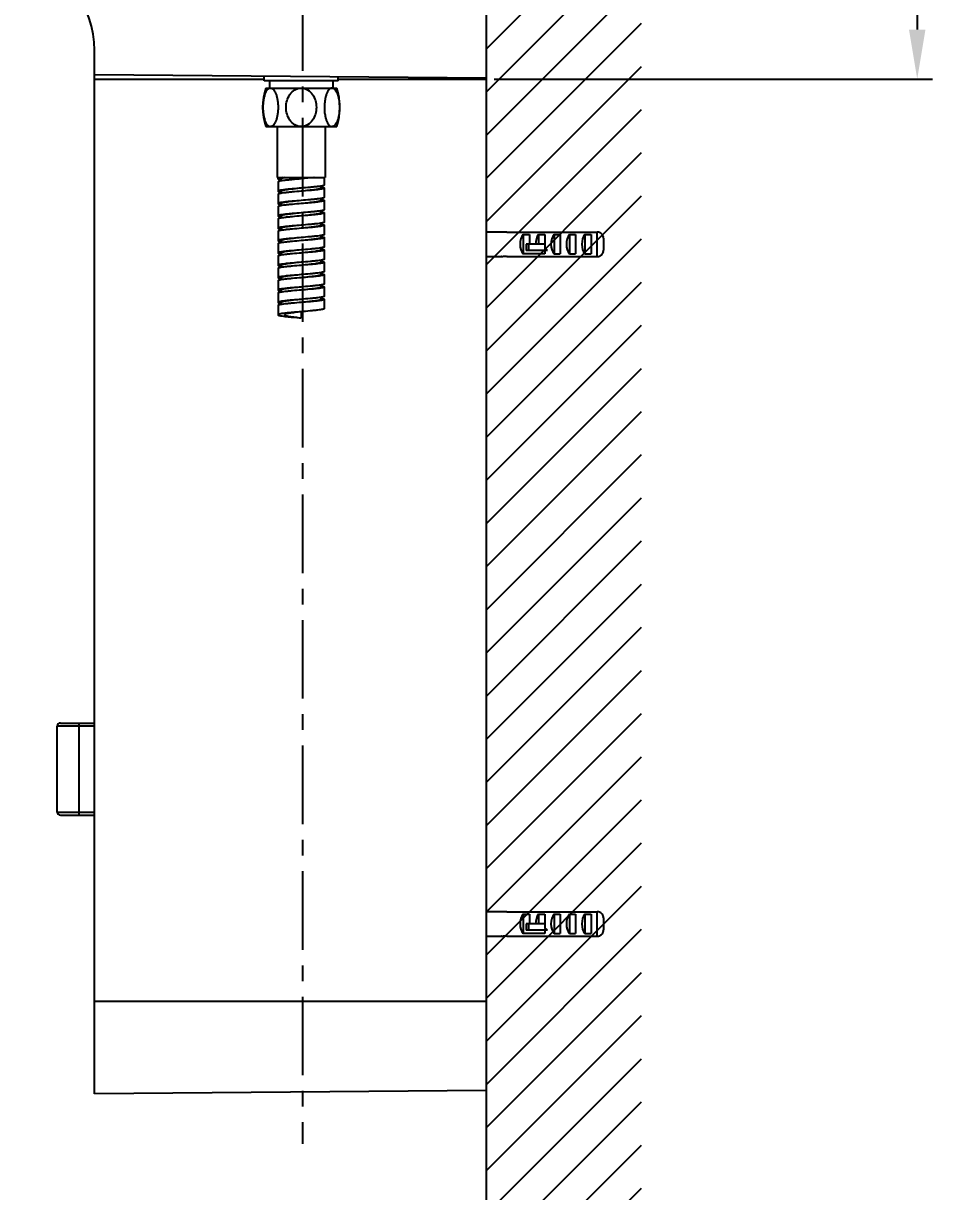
# Model space of a CAD drawing. Header units: millimetres. Extents: x 3819 to 4365, y -2661 to -1889.
# Drawn here: x 4236.9 to 4310.5, y -2491.9 to -2397.3 of the extents above; entities that cross this region are included whole.
import ezdxf

# ---------------------------------------------------------------- set-up
doc = ezdxf.new("R2010")
doc.units = ezdxf.units.MM
doc.header["$LTSCALE"] = 0.1
doc.linetypes.add('CENTERX2', pattern=[101.6, 63.5, -12.7, 12.7, -12.7])
for name, color, linetype in [('02___PRT_ALL_AXES', 7, 'Continuous'), ('CENTER', 1, 'CENTERX2'), ('DEF_LAYER_AXIS', 7, 'Continuous'), ('DEF_LAYER_CUT_FEAT', 7, 'Continuous'), ('DIM', 3, 'Continuous'), ('hatch', 2, 'Continuous')]:
    doc.layers.add(name, color=color, linetype=linetype)
doc.styles.get("Standard").update_dxf_attribs({"font": 'arial.ttf'})
doc.dimstyles.new('ISO-25', dxfattribs={"dimtxt": 2.5, "dimasz": 2.5, "dimexe": 1.25, "dimexo": 0.625, "dimtad": 1, "dimlfac": 5, "dimtxsty": 'Standard', "dimcen": 2.5, "dimadec": 0, "dimazin": 0, "dimtfac": 1, "dimtmove": 0, "dimatfit": 3, "dimfxl": 0, "dimarcsym": 0})

# ---------------------------------------------------------------- blocks, each defined once
blk = doc.blocks.new('*D146')
at = {"layer": 'Defpoints', "color": 0}
for p in [(4274.393, -2371.757), (4274.386, -2401.855), (4309.273, -2401.855)]:
    blk.add_point(p, dxfattribs=at)
at = {"layer": 'DIM', "color": 0, "lineweight": -2}
for p, q in [((4275.018, -2371.757), (4310.523, -2371.757)), ((4309.273, -2375.757), (4309.273, -2397.855)), ((4275.011, -2401.855), (4310.523, -2401.855))]:
    blk.add_line(p, q, dxfattribs=at)
at = {"layer": 'DIM', "color": 0}
for points in [[(4308.606, -2375.757), (4309.939, -2375.757), (4309.273, -2371.757)], [(4308.606, -2397.855), (4309.939, -2397.855), (4309.273, -2401.855)]]:
    blk.add_solid(points, dxfattribs=at)
at = {"layer": 'DIM', "color": 0, "insert": (4306.605, -2386.806), "char_height": 4, "attachment_point": 5, "rotation": 90}
blk.add_mtext('120', dxfattribs=at)

msp = doc.modelspace()

# ---------------------------------------------------------------- hatches: boundary and pattern name
at = {"layer": 'hatch'}
h = msp.add_hatch(dxfattribs=at)
h.set_pattern_fill('ANSI31', color=256, scale=0.777568)
h.set_pattern_definition([(45, (3486.1896, -2587.0866), (-1.7456907, 1.7456907), [])])
edge = h.paths.add_edge_path()
edge.add_spline(control_points=[(4274.3945, -2352.2206), (4274.4524, -2352.2346), (4274.5545, -2352.251), (4274.6953, -2352.251), (4274.7758, -2352.2409), (4274.8128, -2352.2343)], knot_values=[0, 0, 0, 0, 0.4237752, 0.7322165, 1, 1, 1, 1], degree=3, periodic=0)
edge.add_line((4274.4358, -2352.2264), (4274.8526, -2352.2264))
edge.add_arc((4274.6195, -2351.1589), 1.0927, 280.190547, 282.316356, ccw=False)
edge.add_spline(control_points=[(4274.8128, -2352.2343), (4274.7758, -2352.2409), (4274.6953, -2352.251), (4274.5545, -2352.251), (4274.4524, -2352.2346), (4274.3945, -2352.2206)], knot_values=[0, 0, 0, 0, 0.2677835, 0.5762248, 1, 1, 1, 1], degree=3, periodic=0)
edge.add_line((4274.3861, -2352.2657), (4274.3861, -2354.2107))
edge.add_line((4274.3861, -2354.2107), (4274.4358, -2354.2107))
edge.add_spline(control_points=[(4274.8128, -2354.2028), (4274.7758, -2354.1962), (4274.6953, -2354.1861), (4274.5545, -2354.1861), (4274.4524, -2354.2025), (4274.3945, -2354.2165)], knot_values=[0, 0, 0, 0, 0.2677887, 0.5762346, 1, 1, 1, 1], degree=3, periodic=0)
edge.add_line((4275.951, -2353.9992), (4276.1361, -2353.9992))
edge.add_ellipse((4276.5528, -2353.2186), major_axis=(0, -1), ratio=0.6666667, start_angle=218.682187, end_angle=321.317813, ccw=False)
edge.add_line((4275.5684, -2352.2264), (4274.4358, -2352.2264))
edge.add_spline(control_points=[(4274.3945, -2352.2206), (4274.4524, -2352.2346), (4274.5545, -2352.251), (4274.6953, -2352.251), (4274.7758, -2352.2409), (4274.8128, -2352.2343)], knot_values=[0, 0, 0, 0, 0.4237752, 0.7322165, 1, 1, 1, 1], degree=3, periodic=0)
edge.add_arc((4274.6195, -2351.1589), 1.0927, 280.190547, 282.316356)
edge.add_line((4274.8526, -2352.2264), (4282.6363, -2352.2264))
edge.add_line((4282.6363, -2352.2264), (4282.6363, -2354.2107))
edge.add_line((4282.6363, -2354.2107), (4274.4358, -2354.2107))
edge.add_spline(control_points=[(4274.8128, -2354.2028), (4274.7758, -2354.1962), (4274.6953, -2354.1861), (4274.5545, -2354.1861), (4274.4524, -2354.2025), (4274.3945, -2354.2165)], knot_values=[0, 0, 0, 0, 0.2677887, 0.5762346, 1, 1, 1, 1], degree=3, periodic=0)
edge.add_line((4274.3945, -2354.2165), (4274.3861, -2354.2186))
edge.add_line((4274.3861, -2354.2186), (4274.3861, -2367.2189))
edge.add_line((4274.3861, -2367.2189), (4274.3945, -2367.221))
edge.add_spline(control_points=[(4274.3945, -2367.221), (4274.4524, -2367.2349), (4274.5545, -2367.2513), (4274.6953, -2367.2513), (4274.7758, -2367.2413), (4274.8128, -2367.2346)], knot_values=[0, 0, 0, 0, 0.4237752, 0.7322165, 1, 1, 1, 1], degree=3, periodic=0)
edge.add_line((4274.4358, -2367.2267), (4274.8526, -2367.2267))
edge.add_arc((4274.6195, -2366.1592), 1.0927, 280.190547, 282.316356, ccw=False)
edge.add_spline(control_points=[(4274.8128, -2367.2346), (4274.7758, -2367.2413), (4274.6953, -2367.2513), (4274.5545, -2367.2513), (4274.4524, -2367.2349), (4274.3945, -2367.221)], knot_values=[0, 0, 0, 0, 0.2677835, 0.5762248, 1, 1, 1, 1], degree=3, periodic=0)
edge.add_line((4274.3861, -2367.266), (4274.3861, -2369.2111))
edge.add_line((4274.3861, -2369.2111), (4274.4358, -2369.2111))
edge.add_spline(control_points=[(4274.8128, -2369.2032), (4274.7758, -2369.1965), (4274.6953, -2369.1864), (4274.5545, -2369.1864), (4274.4524, -2369.2028), (4274.3945, -2369.2168)], knot_values=[0, 0, 0, 0, 0.2677887, 0.5762346, 1, 1, 1, 1], degree=3, periodic=0)
edge.add_line((4275.951, -2368.9995), (4276.1361, -2368.9995))
edge.add_ellipse((4276.5528, -2368.2189), major_axis=(0, -1), ratio=0.6666667, start_angle=218.682187, end_angle=321.317813, ccw=False)
edge.add_line((4275.5684, -2367.2267), (4274.4358, -2367.2267))
edge.add_spline(control_points=[(4274.3945, -2367.221), (4274.4524, -2367.2349), (4274.5545, -2367.2513), (4274.6953, -2367.2513), (4274.7758, -2367.2413), (4274.8128, -2367.2346)], knot_values=[0, 0, 0, 0, 0.4237752, 0.7322165, 1, 1, 1, 1], degree=3, periodic=0)
edge.add_arc((4274.6195, -2366.1592), 1.0927, 280.190547, 282.316356)
edge.add_line((4274.8526, -2367.2267), (4282.6363, -2367.2267))
edge.add_line((4282.6363, -2367.2267), (4282.6363, -2369.2111))
edge.add_line((4282.6363, -2369.2111), (4274.4358, -2369.2111))
edge.add_spline(control_points=[(4274.8128, -2369.2032), (4274.7758, -2369.1965), (4274.6953, -2369.1864), (4274.5545, -2369.1864), (4274.4524, -2369.2028), (4274.3945, -2369.2168)], knot_values=[0, 0, 0, 0, 0.2677887, 0.5762346, 1, 1, 1, 1], degree=3, periodic=0)
edge.add_line((4274.3945, -2369.2168), (4274.3861, -2369.2189))
edge.add_line((4274.3861, -2369.2189), (4274.3861, -2605.0328))
edge.add_line((4274.3861, -2605.0328), (4286.9335, -2605.0328))
edge.add_line((4286.9335, -2605.0328), (4286.9335, -2028.6666))
edge.add_line((4286.9335, -2028.6666), (4274.3861, -2028.6666))
edge.add_line((4274.3861, -2028.6666), (4274.3861, -2352.2185))
edge.add_line((4274.3861, -2352.2185), (4274.3945, -2352.2206))

# ---------------------------------------------------------------- linework, layer by layer
msp.add_line((4274.3861, -2605.0328), (4274.3861, -2028.0562))
at = {"color": 7, "linetype": 'Continuous'}
for p, q in [((4274.393, -2483.7025), (4274.393, -2371.7566)), ((4242.643, -2483.9796), (4242.643, -2399.5266)), ((4242.643, -2401.4796), (4274.393, -2401.7566)), ((4242.643, -2401.8546), (4256.393, -2401.8546)), ((4256.393, -2401.9956), (4256.393, -2401.5995)), ((4262.393, -2401.9956), (4256.393, -2401.9956)), ((4256.8305, -2401.9956), (4256.8305, -2402.5817)), ((4261.9555, -2401.9956), (4261.9555, -2402.5817)), ((4262.393, -2401.9956), (4262.393, -2401.6519)), ((4262.393, -2401.8546), (4274.393, -2401.8546)), ((4256.518, -2402.5817), (4262.268, -2402.5817)), ((4256.518, -2405.7067), (4262.268, -2405.7067)), ((4257.518, -2409.9317), (4257.518, -2409.8317)), ((4257.518, -2410.1817), (4257.518, -2410.9317)), ((4257.768, -2409.9317), (4257.768, -2410.0997)), ((4260.3481, -2409.8317), (4259.393, -2409.9317)), ((4260.4952, -2409.8317), (4259.393, -2409.9317)), ((4261.018, -2410.6817), (4261.018, -2410.5146)), ((4261.268, -2410.4317), (4261.268, -2409.8317)), ((4257.518, -2411.1817), (4257.518, -2411.9317)), ((4257.768, -2410.9317), (4257.768, -2411.0988)), ((4261.018, -2411.6817), (4261.018, -2411.5137)), ((4261.268, -2411.4317), (4261.268, -2410.6817)), ((4257.518, -2412.1817), (4257.518, -2412.9317)), ((4257.768, -2411.9317), (4257.768, -2412.0997)), ((4261.018, -2412.6817), (4261.018, -2412.5142)), ((4261.268, -2412.4317), (4261.268, -2411.6817)), ((4257.518, -2413.1817), (4257.518, -2413.9317)), ((4257.768, -2412.9317), (4257.768, -2413.0994)), ((4261.268, -2413.4317), (4261.268, -2412.6817)), ((4257.518, -2414.1817), (4257.518, -2414.9317)), ((4257.768, -2413.9317), (4257.768, -2414.0993)), ((4261.018, -2413.6817), (4261.018, -2413.5141)), ((4261.268, -2414.4317), (4261.268, -2413.6817)), ((4257.518, -2415.1817), (4257.518, -2415.9317)), ((4257.768, -2414.9317), (4257.768, -2415.0997)), ((4261.018, -2414.6817), (4261.018, -2414.5138)), ((4261.268, -2415.4317), (4261.268, -2414.6817)), ((4279.1159, -2415.2239), (4277.6177, -2415.2239)), ((4277.6177, -2415.2239), (4277.6177, -2415.7239)), ((4277.8049, -2415.2239), (4277.8049, -2415.7239)), ((4279.1159, -2415.2239), (4279.1159, -2415.5881)), ((4257.518, -2416.1817), (4257.518, -2416.9317)), ((4257.768, -2415.9317), (4257.768, -2416.0988)), ((4261.018, -2415.6817), (4261.018, -2415.5146)), ((4261.268, -2416.4317), (4261.268, -2415.6817)), ((4279.3392, -2415.7239), (4277.6177, -2415.7239)), ((4279.3392, -2415.7239), (4279.1159, -2415.5881)), ((4279.1159, -2415.7239), (4279.1159, -2416.0045)), ((4257.518, -2417.1817), (4257.518, -2417.9317)), ((4257.768, -2416.9317), (4257.768, -2417.0997)), ((4261.018, -2416.6817), (4261.018, -2416.5137)), ((4261.268, -2417.4317), (4261.268, -2416.6817)), ((4257.518, -2418.1817), (4257.518, -2418.9317)), ((4257.768, -2417.9317), (4257.768, -2418.0994)), ((4261.018, -2417.6817), (4261.018, -2417.5142)), ((4261.268, -2418.4317), (4261.268, -2417.6817)), ((4257.768, -2418.9317), (4257.768, -2419.0993)), ((4261.018, -2418.6817), (4261.018, -2418.5141)), ((4261.268, -2419.4317), (4261.268, -2418.6817)), ((4257.518, -2419.1817), (4257.518, -2419.9317)), ((4257.768, -2419.9317), (4257.768, -2420.0997)), ((4261.018, -2419.6817), (4261.018, -2419.5138)), ((4261.268, -2420.4317), (4261.268, -2419.6817)), ((4257.518, -2420.1817), (4257.518, -2420.9317)), ((4259.393, -2420.6817), (4259.393, -2421.1817)), ((4239.893, -2453.9673), (4242.643, -2453.9673)), ((4241.393, -2453.9673), (4241.393, -2461.4173)), ((4242.643, -2454.2173), (4239.643, -2454.2173)), ((4239.643, -2461.1673), (4239.643, -2454.2173)), ((4239.643, -2461.1673), (4242.643, -2461.1673)), ((4239.893, -2461.4173), (4242.643, -2461.4173)), ((4279.1159, -2470.2239), (4277.6177, -2470.2239)), ((4277.6177, -2470.2239), (4277.6177, -2470.7239)), ((4279.3392, -2470.7239), (4277.6177, -2470.7239)), ((4277.8049, -2470.2239), (4277.8049, -2470.7239)), ((4279.1159, -2470.2239), (4279.1159, -2470.5881)), ((4279.3392, -2470.7239), (4279.1159, -2470.5881)), ((4279.1159, -2470.7239), (4279.1159, -2471.0045)), ((4242.643, -2476.4796), (4274.393, -2476.4796)), ((4274.393, -2483.7025), (4242.643, -2483.9796))]:
    msp.add_line(p, q, dxfattribs=at)
for centre, radius, start, end in [((4234.518, -2399.5266), 8.125, 0, 73.003866), ((4239.893, -2454.2173), 0.25, 90, 180), ((4239.893, -2461.1673), 0.25, 180, 270)]:
    msp.add_arc(centre, radius, start, end, dxfattribs=at)
for points, knots in [([(4256.9031, -2402.5817), (4256.8562, -2402.5817), (4256.7531, -2402.6157), (4256.6298, -2402.7361), (4256.5253, -2402.9056), (4256.4396, -2403.1139), (4256.3729, -2403.3501), (4256.3088, -2403.6948), (4256.2786, -2404.1442), (4256.3088, -2404.5936), (4256.3729, -2404.9384), (4256.4396, -2405.1745), (4256.5253, -2405.3829), (4256.6298, -2405.5523), (4256.7531, -2405.6727), (4256.8562, -2405.7067), (4256.9031, -2405.7067)], [0, 0, 0, 0, 0.0394606, 0.0862993, 0.1422189, 0.2057745, 0.2749658, 0.3480245, 0.4999999, 0.6519754, 0.7250342, 0.7942255, 0.8577811, 0.9137007, 0.9605394, 1, 1, 1, 1]), ([(4256.9031, -2402.5817), (4256.9501, -2402.5817), (4257.0532, -2402.6158), (4257.1765, -2402.7361), (4257.281, -2402.9055), (4257.3667, -2403.1139), (4257.4334, -2403.35), (4257.4975, -2403.6947), (4257.5277, -2404.1441), (4257.4975, -2404.5936), (4257.4334, -2404.9383), (4257.3667, -2405.1745), (4257.281, -2405.3829), (4257.1765, -2405.5523), (4257.0532, -2405.6727), (4256.9501, -2405.7067), (4256.9031, -2405.7067)], [0, 0, 0, 0, 0.039463, 0.0863005, 0.1422132, 0.2057589, 0.2749395, 0.3479918, 0.4999686, 0.6519502, 0.7250123, 0.7942086, 0.8577699, 0.913694, 0.9605368, 1, 1, 1, 1]), ([(4259.393, -2405.7067), (4259.3018, -2405.7067), (4259.1184, -2405.6796), (4258.7832, -2405.5283), (4258.4505, -2405.1966), (4258.2193, -2404.6928), (4258.1427, -2404.1442), (4258.2193, -2403.5957), (4258.4505, -2403.0918), (4258.7832, -2402.7602), (4259.1184, -2402.6088), (4259.3018, -2402.5817), (4259.393, -2402.5817)], [0, 0, 0, 0, 0.0625909, 0.1252092, 0.2498688, 0.3748756, 0.500001, 0.625125, 0.7501321, 0.8747924, 0.9374083, 1, 1, 1, 1]), ([(4259.393, -2402.5817), (4259.4841, -2402.5817), (4259.6676, -2402.6088), (4260.0028, -2402.7602), (4260.3354, -2403.0919), (4260.5666, -2403.5957), (4260.6433, -2404.1443), (4260.5666, -2404.6928), (4260.3354, -2405.1966), (4260.0027, -2405.5283), (4259.6676, -2405.6796), (4259.4841, -2405.7067), (4259.393, -2405.7067)], [0, 0, 0, 0, 0.0625911, 0.1252104, 0.2498728, 0.3748789, 0.5000025, 0.6251256, 0.7501327, 0.8747927, 0.9374086, 1, 1, 1, 1]), ([(4261.8829, -2402.5817), (4261.836, -2402.5817), (4261.7328, -2402.6157), (4261.6096, -2402.736), (4261.505, -2402.9054), (4261.4193, -2403.1138), (4261.3525, -2403.3499), (4261.2885, -2403.6947), (4261.2582, -2404.1441), (4261.2884, -2404.5935), (4261.3525, -2404.9383), (4261.4192, -2405.1745), (4261.5049, -2405.3829), (4261.6094, -2405.5523), (4261.7327, -2405.6727), (4261.8358, -2405.7067), (4261.8828, -2405.7067)], [0, 0, 0, 0, 0.0394588, 0.0862898, 0.1422032, 0.2057548, 0.2749442, 0.3480027, 0.4999805, 0.6519606, 0.7250223, 0.7942167, 0.8577753, 0.9136976, 0.9605383, 1, 1, 1, 1]), ([(4261.8829, -2402.5817), (4261.9299, -2402.5818), (4262.033, -2402.6158), (4262.1562, -2402.7363), (4262.2608, -2402.9057), (4262.3464, -2403.1141), (4262.4131, -2403.3503), (4262.4771, -2403.695), (4262.5073, -2404.1444), (4262.4771, -2404.5937), (4262.4131, -2404.9385), (4262.3464, -2405.1746), (4262.2607, -2405.383), (4262.1561, -2405.5524), (4262.0329, -2405.6727), (4261.9298, -2405.7067), (4261.8828, -2405.7067)], [0, 0, 0, 0, 0.0394659, 0.0863116, 0.1422383, 0.2057985, 0.2749912, 0.3480484, 0.5000201, 0.6519887, 0.7250432, 0.7942319, 0.8577863, 0.913704, 0.9605407, 1, 1, 1, 1]), ([(4257.876, -2409.8317), (4257.8246, -2409.8392), (4257.7362, -2409.8526), (4257.6212, -2409.8779), (4257.5552, -2409.8965), (4257.518, -2409.9204), (4257.518, -2409.9317)], [0, 0, 0, 0, 0.4118069, 0.7167605, 0.9100288, 1, 1, 1, 1]), ([(4257.518, -2409.9317), (4257.518, -2409.9404), (4257.5414, -2409.9602), (4257.6216, -2409.9874), (4257.7024, -2410.0036), (4257.7643, -2410.0142)], [0, 0, 0, 0, 0.0977011, 0.2907448, 1, 1, 1, 1]), ([(4259.393, -2409.9317), (4259.1537, -2409.952), (4258.8062, -2409.9815), (4258.3646, -2410.0234), (4258.0831, -2410.054), (4257.8551, -2410.0831), (4257.6772, -2410.1142), (4257.5805, -2410.1377), (4257.518, -2410.1658), (4257.518, -2410.1817)], [0, 0, 0, 0, 0.3786883, 0.549915, 0.7002045, 0.8239003, 0.9164697, 0.974925, 1, 1, 1, 1]), ([(4258.0782, -2409.8318), (4258.0337, -2409.8392), (4257.9566, -2409.8527), (4257.8576, -2409.8779), (4257.7984, -2409.897), (4257.768, -2409.9211), (4257.768, -2409.9317)], [0, 0, 0, 0, 0.4072247, 0.7098345, 0.9037967, 1, 1, 1, 1]), ([(4261.268, -2410.4317), (4261.268, -2410.4476), (4261.2055, -2410.4758), (4261.1087, -2410.4992), (4260.9308, -2410.5304), (4260.7028, -2410.5594), (4260.4213, -2410.59), (4259.9797, -2410.632), (4259.6322, -2410.6614), (4259.393, -2410.6817)], [0, 0, 0, 0, 0.0250758, 0.083532, 0.176102, 0.299798, 0.4500871, 0.621313, 1, 1, 1, 1]), ([(4261.0228, -2410.5994), (4261.0844, -2410.61), (4261.1647, -2410.6262), (4261.2447, -2410.6533), (4261.268, -2410.6731), (4261.268, -2410.6817)], [0, 0, 0, 0, 0.7091593, 0.902197, 1, 1, 1, 1]), ([(4259.393, -2410.6817), (4259.1537, -2410.702), (4258.8062, -2410.7315), (4258.3646, -2410.7734), (4258.0831, -2410.804), (4257.8551, -2410.8331), (4257.6772, -2410.8642), (4257.5805, -2410.8877), (4257.518, -2410.9158), (4257.518, -2410.9317)], [0, 0, 0, 0, 0.3786883, 0.549915, 0.7002045, 0.8239003, 0.9164697, 0.974925, 1, 1, 1, 1]), ([(4257.518, -2410.9317), (4257.518, -2410.9404), (4257.5412, -2410.9601), (4257.6212, -2410.9873), (4257.7016, -2411.0035), (4257.7631, -2411.014)], [0, 0, 0, 0, 0.097803, 0.2908407, 1, 1, 1, 1]), ([(4259.393, -2410.9317), (4259.1537, -2410.952), (4258.8062, -2410.9815), (4258.3646, -2411.0234), (4258.0831, -2411.054), (4257.8551, -2411.0831), (4257.6772, -2411.1142), (4257.5805, -2411.1377), (4257.518, -2411.1658), (4257.518, -2411.1817)], [0, 0, 0, 0, 0.378687, 0.5499129, 0.700202, 0.823898, 0.916468, 0.9749242, 1, 1, 1, 1]), ([(4259.393, -2410.6817), (4259.1856, -2410.702), (4258.8844, -2410.7315), (4258.5016, -2410.7734), (4258.2578, -2410.8041), (4258.0596, -2410.8331), (4257.9065, -2410.8645), (4257.8196, -2410.8877), (4257.768, -2410.917), (4257.768, -2410.9317)], [0, 0, 0, 0, 0.3775145, 0.5482578, 0.6981912, 0.8217101, 0.914358, 0.9733167, 1, 1, 1, 1]), ([(4261.018, -2410.6817), (4261.018, -2410.6965), (4260.9663, -2410.7258), (4260.8794, -2410.749), (4260.7263, -2410.7804), (4260.5281, -2410.8094), (4260.2843, -2410.8401), (4259.9015, -2410.882), (4259.6003, -2410.9114), (4259.393, -2410.9317)], [0, 0, 0, 0, 0.0266833, 0.0856421, 0.1782899, 0.3018086, 0.4517418, 0.6224851, 1, 1, 1, 1]), ([(4261.268, -2410.6817), (4261.268, -2410.6976), (4261.2055, -2410.7258), (4261.1087, -2410.7492), (4260.9308, -2410.7804), (4260.7028, -2410.8094), (4260.4213, -2410.84), (4259.9797, -2410.882), (4259.6322, -2410.9114), (4259.393, -2410.9317)], [0, 0, 0, 0, 0.025075, 0.0835303, 0.1760997, 0.2997955, 0.450085, 0.6213117, 1, 1, 1, 1]), ([(4261.268, -2411.4317), (4261.268, -2411.4476), (4261.2055, -2411.4758), (4261.1087, -2411.4992), (4260.9308, -2411.5304), (4260.7028, -2411.5594), (4260.4213, -2411.59), (4259.9797, -2411.632), (4259.6322, -2411.6614), (4259.393, -2411.6817)], [0, 0, 0, 0, 0.025075, 0.0835303, 0.1760997, 0.2997955, 0.450085, 0.6213117, 1, 1, 1, 1]), ([(4259.393, -2411.6817), (4259.1537, -2411.702), (4258.8062, -2411.7315), (4258.3646, -2411.7734), (4258.0831, -2411.804), (4257.8551, -2411.8331), (4257.6772, -2411.8642), (4257.5805, -2411.8877), (4257.518, -2411.9158), (4257.518, -2411.9317)], [0, 0, 0, 0, 0.378687, 0.5499129, 0.700202, 0.823898, 0.916468, 0.9749242, 1, 1, 1, 1]), ([(4257.518, -2411.9317), (4257.518, -2411.9403), (4257.5411, -2411.96), (4257.6205, -2411.9871), (4257.7004, -2412.0032), (4257.7616, -2412.0138)], [0, 0, 0, 0, 0.0979688, 0.2909938, 1, 1, 1, 1]), ([(4259.393, -2411.9317), (4259.1537, -2411.952), (4258.8062, -2411.9815), (4258.3646, -2412.0234), (4258.0831, -2412.054), (4257.8551, -2412.0831), (4257.6772, -2412.1142), (4257.5805, -2412.1377), (4257.518, -2412.1658), (4257.518, -2412.1817)], [0, 0, 0, 0, 0.3786873, 0.5499138, 0.7002036, 0.8239, 0.9164698, 0.9749251, 1, 1, 1, 1]), ([(4259.393, -2411.6817), (4259.1856, -2411.702), (4258.8844, -2411.7315), (4258.5016, -2411.7734), (4258.2578, -2411.8041), (4258.0596, -2411.8331), (4257.9065, -2411.8645), (4257.8196, -2411.8877), (4257.768, -2411.917), (4257.768, -2411.9317)], [0, 0, 0, 0, 0.3775148, 0.5482582, 0.6981915, 0.8217103, 0.9143581, 0.9733168, 1, 1, 1, 1]), ([(4261.018, -2411.6817), (4261.018, -2411.6965), (4260.9663, -2411.7258), (4260.8794, -2411.749), (4260.7263, -2411.7804), (4260.5281, -2411.8094), (4260.2843, -2411.8401), (4259.9015, -2411.882), (4259.6003, -2411.9114), (4259.393, -2411.9317)], [0, 0, 0, 0, 0.0266833, 0.085642, 0.1782898, 0.3018085, 0.4517417, 0.622485, 1, 1, 1, 1]), ([(4261.268, -2411.6817), (4261.268, -2411.6976), (4261.2055, -2411.7258), (4261.1087, -2411.7492), (4260.9308, -2411.7804), (4260.7028, -2411.8094), (4260.4213, -2411.84), (4259.9797, -2411.882), (4259.6322, -2411.9114), (4259.393, -2411.9317)], [0, 0, 0, 0, 0.0250755, 0.0835316, 0.1761018, 0.2997982, 0.4500875, 0.6213135, 1, 1, 1, 1]), ([(4261.268, -2412.4317), (4261.268, -2412.4476), (4261.2055, -2412.4758), (4261.1087, -2412.4992), (4260.9308, -2412.5304), (4260.7028, -2412.5594), (4260.4213, -2412.59), (4259.9797, -2412.632), (4259.6322, -2412.6614), (4259.393, -2412.6817)], [0, 0, 0, 0, 0.0250755, 0.0835316, 0.1761018, 0.2997982, 0.4500875, 0.6213135, 1, 1, 1, 1]), ([(4261.0217, -2411.5992), (4261.0835, -2411.6098), (4261.1643, -2411.6261), (4261.2446, -2411.6533), (4261.268, -2411.6731), (4261.268, -2411.6817)], [0, 0, 0, 0, 0.7092534, 0.9022874, 1, 1, 1, 1]), ([(4259.393, -2412.6817), (4259.1537, -2412.702), (4258.8062, -2412.7315), (4258.3646, -2412.7734), (4258.0831, -2412.804), (4257.8551, -2412.8331), (4257.6772, -2412.8642), (4257.5805, -2412.8877), (4257.518, -2412.9158), (4257.518, -2412.9317)], [0, 0, 0, 0, 0.3786873, 0.5499138, 0.7002036, 0.8239, 0.9164698, 0.9749251, 1, 1, 1, 1]), ([(4259.393, -2412.9317), (4259.1537, -2412.952), (4258.8062, -2412.9815), (4258.3646, -2413.0234), (4258.0831, -2413.054), (4257.8551, -2413.0831), (4257.6772, -2413.1142), (4257.5805, -2413.1377), (4257.518, -2413.1658), (4257.518, -2413.1817)], [0, 0, 0, 0, 0.378686, 0.5499149, 0.7002032, 0.8238992, 0.9164688, 0.9749245, 1, 1, 1, 1]), ([(4257.518, -2412.9317), (4257.518, -2412.9404), (4257.5416, -2412.9604), (4257.6227, -2412.9877), (4257.7042, -2413.004), (4257.7666, -2413.0146)], [0, 0, 0, 0, 0.0974798, 0.2905194, 1, 1, 1, 1]), ([(4259.393, -2412.6817), (4259.1856, -2412.702), (4258.8844, -2412.7315), (4258.5016, -2412.7734), (4258.2578, -2412.8041), (4258.0596, -2412.8331), (4257.9065, -2412.8645), (4257.8196, -2412.8877), (4257.768, -2412.917), (4257.768, -2412.9317)], [0, 0, 0, 0, 0.3775138, 0.5482587, 0.6981914, 0.8217104, 0.9143581, 0.9733168, 1, 1, 1, 1]), ([(4261.018, -2412.6817), (4261.018, -2412.6965), (4260.9663, -2412.7258), (4260.8794, -2412.749), (4260.7263, -2412.7804), (4260.5281, -2412.8094), (4260.2843, -2412.8401), (4259.9015, -2412.882), (4259.6003, -2412.9114), (4259.393, -2412.9317)], [0, 0, 0, 0, 0.0266832, 0.0856419, 0.1782896, 0.3018086, 0.4517413, 0.6224862, 1, 1, 1, 1]), ([(4261.268, -2412.6817), (4261.268, -2412.6976), (4261.2055, -2412.7258), (4261.1087, -2412.7492), (4260.9308, -2412.7804), (4260.7028, -2412.8094), (4260.4213, -2412.84), (4259.9797, -2412.882), (4259.6322, -2412.9114), (4259.393, -2412.9317)], [0, 0, 0, 0, 0.0250755, 0.0835312, 0.1761008, 0.2997968, 0.4500851, 0.621314, 1, 1, 1, 1]), ([(4261.268, -2413.4317), (4261.268, -2413.4476), (4261.2055, -2413.4758), (4261.1087, -2413.4992), (4260.9308, -2413.5304), (4260.7028, -2413.5594), (4260.4213, -2413.59), (4259.9797, -2413.632), (4259.6322, -2413.6614), (4259.393, -2413.6817)], [0, 0, 0, 0, 0.0250755, 0.0835312, 0.1761008, 0.2997968, 0.4500851, 0.621314, 1, 1, 1, 1]), ([(4261.0246, -2412.5997), (4261.0857, -2412.6103), (4261.1655, -2412.6264), (4261.2449, -2412.6535), (4261.268, -2412.6732), (4261.268, -2412.6817)], [0, 0, 0, 0, 0.7089946, 0.9020185, 1, 1, 1, 1]), ([(4259.393, -2413.6817), (4259.1537, -2413.702), (4258.8062, -2413.7315), (4258.3646, -2413.7734), (4258.0831, -2413.804), (4257.8551, -2413.8331), (4257.6772, -2413.8642), (4257.5805, -2413.8877), (4257.518, -2413.9158), (4257.518, -2413.9317)], [0, 0, 0, 0, 0.378686, 0.5499149, 0.7002032, 0.8238992, 0.9164688, 0.9749245, 1, 1, 1, 1]), ([(4259.393, -2413.9317), (4259.1537, -2413.952), (4258.8062, -2413.9815), (4258.3646, -2414.0234), (4258.0831, -2414.054), (4257.8551, -2414.0831), (4257.6772, -2414.1142), (4257.5805, -2414.1377), (4257.518, -2414.1658), (4257.518, -2414.1817)], [0, 0, 0, 0, 0.3786865, 0.5499125, 0.7002018, 0.8238982, 0.9164684, 0.9749245, 1, 1, 1, 1]), ([(4257.518, -2413.9317), (4257.518, -2413.9403), (4257.541, -2413.96), (4257.6204, -2413.9871), (4257.7002, -2414.0032), (4257.7613, -2414.0137)], [0, 0, 0, 0, 0.0979815, 0.2910054, 1, 1, 1, 1]), ([(4259.393, -2413.6817), (4259.1856, -2413.702), (4258.8844, -2413.7315), (4258.5016, -2413.7734), (4258.2578, -2413.8041), (4258.0596, -2413.8331), (4257.9065, -2413.8645), (4257.8196, -2413.8877), (4257.768, -2413.917), (4257.768, -2413.9317)], [0, 0, 0, 0, 0.377515, 0.5482583, 0.6981915, 0.8217102, 0.914358, 0.9733167, 1, 1, 1, 1]), ([(4261.018, -2413.6817), (4261.018, -2413.6965), (4260.9663, -2413.7258), (4260.8794, -2413.749), (4260.7263, -2413.7804), (4260.5281, -2413.8094), (4260.2843, -2413.8401), (4259.9015, -2413.882), (4259.6003, -2413.9114), (4259.393, -2413.9317)], [0, 0, 0, 0, 0.0266832, 0.0856419, 0.1782897, 0.3018085, 0.4517418, 0.6224852, 1, 1, 1, 1]), ([(4261.268, -2413.6817), (4261.268, -2413.6976), (4261.2055, -2413.7258), (4261.1087, -2413.7492), (4260.9308, -2413.7804), (4260.7028, -2413.8094), (4260.4213, -2413.84), (4259.9797, -2413.882), (4259.6322, -2413.9114), (4259.393, -2413.9317)], [0, 0, 0, 0, 0.0250749, 0.0835302, 0.1761, 0.2997964, 0.4500862, 0.6213127, 1, 1, 1, 1]), ([(4261.0193, -2413.5988), (4261.0817, -2413.6095), (4261.1633, -2413.6258), (4261.2443, -2413.6531), (4261.268, -2413.673), (4261.268, -2413.6817)], [0, 0, 0, 0, 0.7094806, 0.9025202, 1, 1, 1, 1]), ([(4259.393, -2414.6817), (4259.1537, -2414.702), (4258.8062, -2414.7315), (4258.3646, -2414.7734), (4258.0831, -2414.804), (4257.8551, -2414.8331), (4257.6772, -2414.8642), (4257.5805, -2414.8877), (4257.518, -2414.9158), (4257.518, -2414.9317)], [0, 0, 0, 0, 0.3786865, 0.5499125, 0.7002018, 0.8238982, 0.9164684, 0.9749245, 1, 1, 1, 1]), ([(4259.393, -2414.9317), (4259.1537, -2414.952), (4258.8062, -2414.9815), (4258.3646, -2415.0234), (4258.0831, -2415.054), (4257.8551, -2415.0831), (4257.6772, -2415.1142), (4257.5805, -2415.1377), (4257.518, -2415.1658), (4257.518, -2415.1817)], [0, 0, 0, 0, 0.3786883, 0.549915, 0.7002045, 0.8239003, 0.9164697, 0.974925, 1, 1, 1, 1]), ([(4257.518, -2414.9317), (4257.518, -2414.9404), (4257.5414, -2414.9602), (4257.6217, -2414.9874), (4257.7024, -2415.0036), (4257.7643, -2415.0142)], [0, 0, 0, 0, 0.0977126, 0.2907466, 1, 1, 1, 1]), ([(4259.393, -2414.6817), (4259.1856, -2414.702), (4258.8844, -2414.7315), (4258.5016, -2414.7734), (4258.2578, -2414.8041), (4258.0596, -2414.8331), (4257.9065, -2414.8645), (4257.8196, -2414.8877), (4257.768, -2414.917), (4257.768, -2414.9317)], [0, 0, 0, 0, 0.3775149, 0.5482582, 0.6981914, 0.8217101, 0.9143579, 0.9733167, 1, 1, 1, 1]), ([(4261.268, -2414.4317), (4261.268, -2414.4476), (4261.2055, -2414.4758), (4261.1087, -2414.4992), (4260.9308, -2414.5304), (4260.7028, -2414.5594), (4260.4213, -2414.59), (4259.9797, -2414.632), (4259.6322, -2414.6614), (4259.393, -2414.6817)], [0, 0, 0, 0, 0.0250749, 0.0835302, 0.1761, 0.2997964, 0.4500862, 0.6213127, 1, 1, 1, 1]), ([(4261.018, -2414.6817), (4261.018, -2414.6965), (4260.9663, -2414.7258), (4260.8794, -2414.749), (4260.7263, -2414.7804), (4260.5281, -2414.8094), (4260.2843, -2414.8401), (4259.9015, -2414.882), (4259.6003, -2414.9114), (4259.393, -2414.9317)], [0, 0, 0, 0, 0.0266833, 0.085642, 0.1782899, 0.3018088, 0.4517422, 0.6224855, 1, 1, 1, 1]), ([(4261.268, -2414.6817), (4261.268, -2414.6976), (4261.2055, -2414.7258), (4261.1087, -2414.7492), (4260.9308, -2414.7804), (4260.7028, -2414.8094), (4260.4213, -2414.84), (4259.9797, -2414.882), (4259.6322, -2414.9114), (4259.393, -2414.9317)], [0, 0, 0, 0, 0.0250758, 0.083532, 0.176102, 0.299798, 0.4500871, 0.621313, 1, 1, 1, 1]), ([(4261.0244, -2414.5997), (4261.0855, -2414.6102), (4261.1654, -2414.6264), (4261.2449, -2414.6535), (4261.268, -2414.6732), (4261.268, -2414.6817)], [0, 0, 0, 0, 0.7090062, 0.9020312, 1, 1, 1, 1]), ([(4259.393, -2415.6817), (4259.1537, -2415.702), (4258.8062, -2415.7315), (4258.3646, -2415.7734), (4258.0831, -2415.804), (4257.8551, -2415.8331), (4257.6772, -2415.8642), (4257.5805, -2415.8877), (4257.518, -2415.9158), (4257.518, -2415.9317)], [0, 0, 0, 0, 0.3786883, 0.549915, 0.7002045, 0.8239003, 0.9164697, 0.974925, 1, 1, 1, 1]), ([(4259.393, -2415.9317), (4259.1537, -2415.952), (4258.8062, -2415.9815), (4258.3646, -2416.0234), (4258.0831, -2416.054), (4257.8551, -2416.0831), (4257.6772, -2416.1142), (4257.5805, -2416.1377), (4257.518, -2416.1658), (4257.518, -2416.1817)], [0, 0, 0, 0, 0.378687, 0.5499129, 0.700202, 0.823898, 0.916468, 0.9749242, 1, 1, 1, 1]), ([(4257.518, -2415.9317), (4257.518, -2415.9404), (4257.5412, -2415.9601), (4257.6212, -2415.9873), (4257.7016, -2416.0035), (4257.7631, -2416.014)], [0, 0, 0, 0, 0.097803, 0.2908407, 1, 1, 1, 1]), ([(4259.393, -2415.6817), (4259.1856, -2415.702), (4258.8844, -2415.7315), (4258.5016, -2415.7734), (4258.2578, -2415.8041), (4258.0596, -2415.8331), (4257.9065, -2415.8645), (4257.8196, -2415.8877), (4257.768, -2415.917), (4257.768, -2415.9317)], [0, 0, 0, 0, 0.3775147, 0.548258, 0.6981912, 0.8217099, 0.9143577, 0.9733166, 1, 1, 1, 1]), ([(4261.268, -2415.4317), (4261.268, -2415.4476), (4261.2055, -2415.4758), (4261.1087, -2415.4992), (4260.9308, -2415.5304), (4260.7028, -2415.5594), (4260.4213, -2415.59), (4259.9797, -2415.632), (4259.6322, -2415.6614), (4259.393, -2415.6817)], [0, 0, 0, 0, 0.0250758, 0.083532, 0.176102, 0.299798, 0.4500871, 0.621313, 1, 1, 1, 1]), ([(4261.018, -2415.6817), (4261.018, -2415.6965), (4260.9663, -2415.7258), (4260.8794, -2415.749), (4260.7263, -2415.7804), (4260.5281, -2415.8094), (4260.2843, -2415.8401), (4259.9015, -2415.882), (4259.6003, -2415.9114), (4259.393, -2415.9317)], [0, 0, 0, 0, 0.0266833, 0.0856422, 0.1782903, 0.3018092, 0.4517426, 0.6224859, 1, 1, 1, 1]), ([(4261.268, -2415.6817), (4261.268, -2415.6976), (4261.2055, -2415.7258), (4261.1087, -2415.7492), (4260.9308, -2415.7804), (4260.7028, -2415.8094), (4260.4213, -2415.84), (4259.9797, -2415.882), (4259.6322, -2415.9114), (4259.393, -2415.9317)], [0, 0, 0, 0, 0.025075, 0.0835303, 0.1760997, 0.2997955, 0.450085, 0.6213117, 1, 1, 1, 1]), ([(4261.0228, -2415.5994), (4261.0844, -2415.61), (4261.1647, -2415.6262), (4261.2447, -2415.6533), (4261.268, -2415.6731), (4261.268, -2415.6817)], [0, 0, 0, 0, 0.7091593, 0.902197, 1, 1, 1, 1]), ([(4259.393, -2416.6817), (4259.1537, -2416.702), (4258.8062, -2416.7315), (4258.3646, -2416.7734), (4258.0831, -2416.804), (4257.8551, -2416.8331), (4257.6772, -2416.8642), (4257.5805, -2416.8877), (4257.518, -2416.9158), (4257.518, -2416.9317)], [0, 0, 0, 0, 0.378687, 0.5499129, 0.700202, 0.823898, 0.916468, 0.9749242, 1, 1, 1, 1]), ([(4259.393, -2416.9317), (4259.1537, -2416.952), (4258.8062, -2416.9815), (4258.3646, -2417.0234), (4258.0831, -2417.054), (4257.8551, -2417.0831), (4257.6772, -2417.1142), (4257.5805, -2417.1377), (4257.518, -2417.1658), (4257.518, -2417.1817)], [0, 0, 0, 0, 0.3786873, 0.5499138, 0.7002036, 0.8239, 0.9164698, 0.9749251, 1, 1, 1, 1]), ([(4257.518, -2416.9317), (4257.518, -2416.9403), (4257.5411, -2416.96), (4257.6205, -2416.9871), (4257.7004, -2417.0032), (4257.7616, -2417.0138)], [0, 0, 0, 0, 0.0979688, 0.2909938, 1, 1, 1, 1]), ([(4259.393, -2416.6817), (4259.1856, -2416.702), (4258.8844, -2416.7315), (4258.5016, -2416.7734), (4258.2578, -2416.8041), (4258.0596, -2416.8331), (4257.9065, -2416.8645), (4257.8196, -2416.8877), (4257.768, -2416.917), (4257.768, -2416.9317)], [0, 0, 0, 0, 0.3775145, 0.5482577, 0.6981909, 0.8217096, 0.9143576, 0.9733165, 1, 1, 1, 1]), ([(4261.268, -2416.4317), (4261.268, -2416.4476), (4261.2055, -2416.4758), (4261.1087, -2416.4992), (4260.9308, -2416.5304), (4260.7028, -2416.5594), (4260.4213, -2416.59), (4259.9797, -2416.632), (4259.6322, -2416.6614), (4259.393, -2416.6817)], [0, 0, 0, 0, 0.025075, 0.0835303, 0.1760997, 0.2997955, 0.450085, 0.6213117, 1, 1, 1, 1]), ([(4261.268, -2416.6817), (4261.268, -2416.6976), (4261.2055, -2416.7258), (4261.1087, -2416.7492), (4260.9308, -2416.7804), (4260.7028, -2416.8094), (4260.4213, -2416.84), (4259.9797, -2416.882), (4259.6322, -2416.9114), (4259.393, -2416.9317)], [0, 0, 0, 0, 0.0250757, 0.0835317, 0.176102, 0.2997983, 0.4500876, 0.6213136, 1, 1, 1, 1]), ([(4261.018, -2416.6817), (4261.018, -2416.6965), (4260.9663, -2416.7258), (4260.8794, -2416.749), (4260.7263, -2416.7804), (4260.5281, -2416.8094), (4260.2843, -2416.8401), (4259.9015, -2416.882), (4259.6003, -2416.9114), (4259.393, -2416.9317)], [0, 0, 0, 0, 0.0266836, 0.0856426, 0.1782908, 0.3018097, 0.451743, 0.6224862, 1, 1, 1, 1]), ([(4261.0217, -2416.5992), (4261.0835, -2416.6098), (4261.1643, -2416.6261), (4261.2446, -2416.6533), (4261.268, -2416.6731), (4261.268, -2416.6817)], [0, 0, 0, 0, 0.7092552, 0.9022989, 1, 1, 1, 1]), ([(4259.393, -2417.6817), (4259.1537, -2417.702), (4258.8062, -2417.7315), (4258.3646, -2417.7734), (4258.0831, -2417.804), (4257.8551, -2417.8331), (4257.6772, -2417.8642), (4257.5805, -2417.8877), (4257.518, -2417.9158), (4257.518, -2417.9317)], [0, 0, 0, 0, 0.3786873, 0.5499138, 0.7002036, 0.8239, 0.9164698, 0.9749251, 1, 1, 1, 1]), ([(4259.393, -2417.9317), (4259.1537, -2417.952), (4258.8062, -2417.9815), (4258.3646, -2418.0234), (4258.0831, -2418.054), (4257.8551, -2418.0831), (4257.6772, -2418.1142), (4257.5805, -2418.1377), (4257.518, -2418.1658), (4257.518, -2418.1817)], [0, 0, 0, 0, 0.378688, 0.5499142, 0.7002034, 0.8238992, 0.9164688, 0.9749245, 1, 1, 1, 1]), ([(4257.518, -2417.9317), (4257.518, -2417.9404), (4257.5416, -2417.9604), (4257.6227, -2417.9877), (4257.7042, -2418.004), (4257.7666, -2418.0146)], [0, 0, 0, 0, 0.0974798, 0.2905194, 1, 1, 1, 1]), ([(4259.393, -2417.6817), (4259.1856, -2417.702), (4258.8844, -2417.7315), (4258.5016, -2417.7734), (4258.2578, -2417.8041), (4258.0596, -2417.8331), (4257.9065, -2417.8645), (4257.8196, -2417.8877), (4257.768, -2417.917), (4257.768, -2417.9317)], [0, 0, 0, 0, 0.3775143, 0.5482574, 0.6981906, 0.8217094, 0.9143574, 0.9733164, 1, 1, 1, 1]), ([(4261.268, -2417.4317), (4261.268, -2417.4476), (4261.2055, -2417.4758), (4261.1087, -2417.4992), (4260.9308, -2417.5304), (4260.7028, -2417.5594), (4260.4213, -2417.59), (4259.9797, -2417.632), (4259.6322, -2417.6614), (4259.393, -2417.6817)], [0, 0, 0, 0, 0.0250757, 0.0835317, 0.176102, 0.2997983, 0.4500876, 0.6213136, 1, 1, 1, 1]), ([(4261.018, -2417.6817), (4261.018, -2417.6965), (4260.9663, -2417.7258), (4260.8794, -2417.749), (4260.7263, -2417.7804), (4260.5281, -2417.8094), (4260.2843, -2417.8401), (4259.9015, -2417.882), (4259.6003, -2417.9114), (4259.393, -2417.9317)], [0, 0, 0, 0, 0.0266836, 0.0856428, 0.178291, 0.3018099, 0.4517432, 0.6224863, 1, 1, 1, 1]), ([(4261.268, -2417.6817), (4261.268, -2417.6976), (4261.2055, -2417.7258), (4261.1087, -2417.7492), (4260.9308, -2417.7804), (4260.7028, -2417.8094), (4260.4213, -2417.84), (4259.9797, -2417.882), (4259.6322, -2417.9114), (4259.393, -2417.9317)], [0, 0, 0, 0, 0.0250755, 0.0835312, 0.1761008, 0.2997966, 0.4500858, 0.621312, 1, 1, 1, 1]), ([(4261.0246, -2417.5997), (4261.0857, -2417.6103), (4261.1655, -2417.6264), (4261.2449, -2417.6535), (4261.268, -2417.6732), (4261.268, -2417.6817)], [0, 0, 0, 0, 0.7089946, 0.9020185, 1, 1, 1, 1]), ([(4259.393, -2418.6817), (4259.1537, -2418.702), (4258.8062, -2418.7315), (4258.3646, -2418.7734), (4258.0831, -2418.804), (4257.8551, -2418.8331), (4257.6772, -2418.8642), (4257.5805, -2418.8877), (4257.518, -2418.9158), (4257.518, -2418.9317)], [0, 0, 0, 0, 0.378688, 0.5499142, 0.7002034, 0.8238992, 0.9164688, 0.9749245, 1, 1, 1, 1]), ([(4259.393, -2418.9317), (4259.1537, -2418.952), (4258.8062, -2418.9815), (4258.3646, -2419.0234), (4258.0831, -2419.054), (4257.8551, -2419.0831), (4257.6772, -2419.1142), (4257.5805, -2419.1377), (4257.518, -2419.1658), (4257.518, -2419.1817)], [0, 0, 0, 0, 0.3786865, 0.5499125, 0.7002018, 0.8238982, 0.9164684, 0.9749245, 1, 1, 1, 1]), ([(4257.518, -2418.9317), (4257.518, -2418.9403), (4257.541, -2418.96), (4257.6204, -2418.9871), (4257.7002, -2419.0032), (4257.7613, -2419.0137)], [0, 0, 0, 0, 0.0979815, 0.2910054, 1, 1, 1, 1]), ([(4259.393, -2418.6817), (4259.1856, -2418.702), (4258.8844, -2418.7315), (4258.5016, -2418.7734), (4258.2578, -2418.8041), (4258.0596, -2418.8331), (4257.9065, -2418.8645), (4257.8196, -2418.8877), (4257.768, -2418.917), (4257.768, -2418.9317)], [0, 0, 0, 0, 0.3775141, 0.5482571, 0.6981903, 0.8217092, 0.9143572, 0.9733164, 1, 1, 1, 1]), ([(4261.268, -2418.4317), (4261.268, -2418.4476), (4261.2055, -2418.4758), (4261.1087, -2418.4992), (4260.9308, -2418.5304), (4260.7028, -2418.5594), (4260.4213, -2418.59), (4259.9797, -2418.632), (4259.6322, -2418.6614), (4259.393, -2418.6817)], [0, 0, 0, 0, 0.0250755, 0.0835312, 0.1761008, 0.2997966, 0.4500858, 0.621312, 1, 1, 1, 1]), ([(4261.018, -2418.6817), (4261.018, -2418.6965), (4260.9663, -2418.7258), (4260.8794, -2418.749), (4260.7263, -2418.7804), (4260.5281, -2418.8094), (4260.2843, -2418.8401), (4259.9015, -2418.882), (4259.6003, -2418.9114), (4259.393, -2418.9317)], [0, 0, 0, 0, 0.0266837, 0.0856429, 0.1782911, 0.30181, 0.4517433, 0.6224863, 1, 1, 1, 1]), ([(4261.268, -2418.6817), (4261.268, -2418.6976), (4261.2055, -2418.7258), (4261.1087, -2418.7492), (4260.9308, -2418.7804), (4260.7028, -2418.8094), (4260.4213, -2418.84), (4259.9797, -2418.882), (4259.6322, -2418.9114), (4259.393, -2418.9317)], [0, 0, 0, 0, 0.0250749, 0.0835302, 0.1761, 0.2997964, 0.4500862, 0.6213127, 1, 1, 1, 1]), ([(4261.0193, -2418.5988), (4261.0817, -2418.6095), (4261.1633, -2418.6258), (4261.2443, -2418.6531), (4261.268, -2418.673), (4261.268, -2418.6817)], [0, 0, 0, 0, 0.7094806, 0.9025202, 1, 1, 1, 1]), ([(4259.393, -2419.6817), (4259.1537, -2419.702), (4258.8062, -2419.7315), (4258.3646, -2419.7734), (4258.0831, -2419.804), (4257.8551, -2419.8331), (4257.6772, -2419.8642), (4257.5805, -2419.8877), (4257.518, -2419.9158), (4257.518, -2419.9317)], [0, 0, 0, 0, 0.3786865, 0.5499125, 0.7002018, 0.8238982, 0.9164684, 0.9749245, 1, 1, 1, 1]), ([(4259.393, -2419.9317), (4259.1537, -2419.952), (4258.8062, -2419.9815), (4258.3646, -2420.0234), (4258.0831, -2420.054), (4257.8551, -2420.0831), (4257.6772, -2420.1142), (4257.5805, -2420.1377), (4257.518, -2420.1658), (4257.518, -2420.1817)], [0, 0, 0, 0, 0.3786883, 0.549915, 0.7002045, 0.8239003, 0.9164697, 0.974925, 1, 1, 1, 1]), ([(4257.518, -2419.9317), (4257.518, -2419.9404), (4257.5414, -2419.9602), (4257.6217, -2419.9874), (4257.7024, -2420.0036), (4257.7643, -2420.0142)], [0, 0, 0, 0, 0.0977126, 0.2907466, 1, 1, 1, 1]), ([(4259.393, -2419.6817), (4259.1856, -2419.702), (4258.8844, -2419.7315), (4258.5016, -2419.7734), (4258.2578, -2419.8041), (4258.0596, -2419.8331), (4257.9065, -2419.8645), (4257.8196, -2419.8877), (4257.768, -2419.917), (4257.768, -2419.9317)], [0, 0, 0, 0, 0.3775139, 0.5482569, 0.6981901, 0.821709, 0.9143571, 0.9733163, 1, 1, 1, 1]), ([(4261.268, -2419.4317), (4261.268, -2419.4476), (4261.2055, -2419.4758), (4261.1087, -2419.4992), (4260.9308, -2419.5304), (4260.7028, -2419.5594), (4260.4213, -2419.59), (4259.9797, -2419.632), (4259.6322, -2419.6614), (4259.393, -2419.6817)], [0, 0, 0, 0, 0.0250749, 0.0835302, 0.1761, 0.2997964, 0.4500862, 0.6213127, 1, 1, 1, 1]), ([(4261.018, -2419.6817), (4261.018, -2419.6965), (4260.9663, -2419.7258), (4260.8794, -2419.749), (4260.7263, -2419.7804), (4260.5281, -2419.8094), (4260.2843, -2419.8401), (4259.9015, -2419.882), (4259.6003, -2419.9114), (4259.393, -2419.9317)], [0, 0, 0, 0, 0.0266837, 0.0856429, 0.1782911, 0.30181, 0.4517432, 0.6224863, 1, 1, 1, 1]), ([(4261.268, -2419.6817), (4261.268, -2419.6976), (4261.2055, -2419.7258), (4261.1087, -2419.7492), (4260.9308, -2419.7804), (4260.7028, -2419.8094), (4260.4213, -2419.84), (4259.9797, -2419.882), (4259.6322, -2419.9114), (4259.393, -2419.9317)], [0, 0, 0, 0, 0.0250758, 0.083532, 0.176102, 0.299798, 0.4500871, 0.621313, 1, 1, 1, 1]), ([(4261.0244, -2419.5997), (4261.0855, -2419.6102), (4261.1654, -2419.6264), (4261.2449, -2419.6535), (4261.268, -2419.6732), (4261.268, -2419.6817)], [0, 0, 0, 0, 0.7090062, 0.9020312, 1, 1, 1, 1]), ([(4259.393, -2420.6817), (4259.1537, -2420.702), (4258.8062, -2420.7315), (4258.3646, -2420.7734), (4258.0831, -2420.804), (4257.8551, -2420.8331), (4257.6772, -2420.8642), (4257.5805, -2420.8877), (4257.518, -2420.9158), (4257.518, -2420.9317)], [0, 0, 0, 0, 0.3786883, 0.549915, 0.7002045, 0.8239003, 0.9164697, 0.974925, 1, 1, 1, 1]), ([(4257.518, -2420.9317), (4257.518, -2420.9476), (4257.5805, -2420.9758), (4257.6772, -2420.9992), (4257.8551, -2421.0304), (4258.0831, -2421.0594), (4258.3646, -2421.09), (4258.8062, -2421.132), (4259.1537, -2421.1614), (4259.393, -2421.1817)], [0, 0, 0, 0, 0.0250755, 0.0835312, 0.1761008, 0.2997968, 0.4500851, 0.621314, 1, 1, 1, 1]), ([(4259.393, -2420.6817), (4259.2175, -2420.702), (4258.8932, -2420.7395), (4258.5109, -2420.7905), (4258.2641, -2420.8331), (4258.1355, -2420.8646), (4258.059, -2420.8882), (4258.018, -2420.9181), (4258.018, -2420.9317)], [0, 0, 0, 0, 0.3757579, 0.6951763, 0.8184444, 0.9112337, 0.9709812, 1, 1, 1, 1]), ([(4258.018, -2420.9317), (4258.018, -2420.9454), (4258.059, -2420.9753), (4258.1355, -2420.9989), (4258.2641, -2421.0303), (4258.5109, -2421.0729), (4258.8932, -2421.124), (4259.2175, -2421.1614), (4259.393, -2421.1817)], [0, 0, 0, 0, 0.0290187, 0.0887661, 0.1815553, 0.3048234, 0.6242415, 1, 1, 1, 1]), ([(4261.268, -2420.4317), (4261.268, -2420.4476), (4261.2055, -2420.4758), (4261.1087, -2420.4992), (4260.9308, -2420.5304), (4260.7028, -2420.5594), (4260.4213, -2420.59), (4259.9797, -2420.632), (4259.6322, -2420.6614), (4259.393, -2420.6817)], [0, 0, 0, 0, 0.0250758, 0.083532, 0.176102, 0.299798, 0.4500871, 0.621313, 1, 1, 1, 1])]:
    msp.add_open_spline(points, degree=3, knots=knots, dxfattribs=at)
at = {"layer": '02___PRT_ALL_AXES', "color": 7, "linetype": 'Continuous'}
for p, q in [((4257.4555, -2405.7067), (4257.4555, -2409.8317)), ((4261.3305, -2405.7067), (4261.3305, -2409.8317)), ((4257.4555, -2409.8317), (4261.3305, -2409.8317))]:
    msp.add_line(p, q, dxfattribs=at)
for centre, start, end in [((4261.2758, -2404.1442), 161.819446, 198.180554), ((4257.5102, -2404.1442), 341.819446, 18.180554)]:
    msp.add_arc(centre, 5.0078, start, end, dxfattribs=at)
at = {"layer": 'CENTER'}
msp.add_line((4259.4836, -2090.0355), (4259.4836, -2488.0228), dxfattribs=at)
at = {"layer": 'DEF_LAYER_AXIS', "color": 7, "linetype": 'Continuous'}
for p, q in [((4274.393, -2414.2239), (4275.6159, -2414.2239)), ((4275.6493, -2414.2317), (4275.6159, -2414.2239)), ((4276.0824, -2414.2317), (4283.3659, -2414.2317)), ((4283.3659, -2416.216), (4283.3659, -2414.2317)), ((4283.8659, -2414.7397), (4283.8659, -2415.708)), ((4274.393, -2416.2239), (4275.6159, -2416.2239)), ((4276.0824, -2416.216), (4283.3659, -2416.216)), ((4274.393, -2469.2239), (4275.6159, -2469.2239)), ((4275.6493, -2469.2317), (4275.6159, -2469.2239)), ((4276.0824, -2469.2317), (4283.3659, -2469.2317)), ((4283.3659, -2471.216), (4283.3659, -2469.2317)), ((4283.8659, -2469.7397), (4283.8659, -2470.708)), ((4274.393, -2471.2239), (4275.6159, -2471.2239)), ((4276.0824, -2471.216), (4283.3659, -2471.216))]:
    msp.add_line(p, q, dxfattribs=at)
for centre, radius, start, end in [((4275.8494, -2413.1642), 1.0926, 280.1908, 282.316355), ((4283.3658, -2414.7293), 0.4976, 78.660686, 89.983219), ((4283.3397, -2414.7396), 0.5262, 359.988099, 10.879473), ((4275.8511, -2417.2746), 1.0835, 77.674702, 79.818157), ((4283.3658, -2415.7184), 0.4976, 270.016781, 281.339314), ((4283.3397, -2415.7081), 0.5262, 349.120527, 0.011901), ((4275.8494, -2468.1642), 1.0926, 280.1908, 282.316355), ((4283.3658, -2469.7293), 0.4976, 78.660686, 89.983219), ((4283.3397, -2469.7396), 0.5262, 359.988099, 10.879473), ((4283.3397, -2470.7081), 0.5262, 349.120527, 0.011901), ((4275.8511, -2472.2746), 1.0835, 77.674702, 79.818157), ((4283.3658, -2470.7184), 0.4976, 270.016781, 281.339314)]:
    msp.add_arc(centre, radius, start, end, dxfattribs=at)
for points, knots in [([(4276.0427, -2414.2396), (4276.0108, -2414.2453), (4275.8802, -2414.2628), (4275.7463, -2414.2528), (4275.6493, -2414.2317)], [0, 0, 0, 0, 0.2459168, 1, 1, 1, 1]), ([(4283.8565, -2414.6403), (4283.838, -2414.5445), (4283.7431, -2414.3593), (4283.5592, -2414.2606), (4283.4636, -2414.2414)], [0, 0, 0, 0, 0.5001261, 1, 1, 1, 1]), ([(4275.6244, -2416.2218), (4275.6457, -2416.2166), (4275.7825, -2416.1874), (4275.9266, -2416.1873), (4276.0427, -2416.2081)], [0, 0, 0, 0, 0.1570974, 1, 1, 1, 1]), ([(4283.4636, -2416.2063), (4283.5592, -2416.1871), (4283.7431, -2416.0884), (4283.838, -2415.9032), (4283.8565, -2415.8074)], [0, 0, 0, 0, 0.4998739, 1, 1, 1, 1]), ([(4276.0427, -2469.2396), (4276.0108, -2469.2453), (4275.8802, -2469.2628), (4275.7463, -2469.2528), (4275.6493, -2469.2317)], [0, 0, 0, 0, 0.2459168, 1, 1, 1, 1]), ([(4283.8565, -2469.6403), (4283.838, -2469.5445), (4283.7431, -2469.3593), (4283.5592, -2469.2606), (4283.4636, -2469.2414)], [0, 0, 0, 0, 0.5001261, 1, 1, 1, 1]), ([(4283.4636, -2471.2063), (4283.5592, -2471.1871), (4283.7431, -2471.0884), (4283.838, -2470.9032), (4283.8565, -2470.8074)], [0, 0, 0, 0, 0.4998739, 1, 1, 1, 1]), ([(4275.6244, -2471.2218), (4275.6457, -2471.2166), (4275.7825, -2471.1874), (4275.9266, -2471.1873), (4276.0427, -2471.2081)], [0, 0, 0, 0, 0.1570974, 1, 1, 1, 1])]:
    msp.add_open_spline(points, degree=3, knots=knots, dxfattribs=at)
for points in [[(4275.6244, -2416.2218), (4275.6216, -2416.2225), (4275.6187, -2416.2232), (4275.6159, -2416.2239)], [(4275.6244, -2471.2218), (4275.6216, -2471.2225), (4275.6187, -2471.2232), (4275.6159, -2471.2239)]]:
    msp.add_open_spline(points, degree=3, dxfattribs=at)
at = {"layer": 'DEF_LAYER_CUT_FEAT', "color": 7, "linetype": 'Continuous'}
for p, q in [((4277.3659, -2414.4432), (4277.8659, -2414.4432)), ((4277.3659, -2414.4432), (4277.3659, -2416.0045)), ((4277.8659, -2414.4432), (4277.8659, -2415.2239)), ((4278.6159, -2414.4432), (4279.1159, -2414.4432)), ((4278.6159, -2414.4432), (4278.6159, -2415.2239)), ((4279.1159, -2414.4432), (4279.1159, -2415.2239)), ((4279.8659, -2414.4432), (4280.3659, -2414.4432)), ((4279.8659, -2414.4432), (4279.8659, -2416.0045)), ((4280.3659, -2414.4432), (4280.3659, -2416.0045)), ((4281.1159, -2414.4432), (4281.6159, -2414.4432)), ((4281.1159, -2414.4432), (4281.1159, -2416.0045)), ((4281.6159, -2414.4432), (4281.6159, -2416.0045)), ((4282.3659, -2414.4432), (4282.8659, -2414.4432)), ((4282.3659, -2414.4432), (4282.3659, -2416.0045)), ((4282.8659, -2414.4432), (4282.8659, -2416.0045)), ((4279.1159, -2416.0045), (4277.3659, -2416.0045)), ((4279.8659, -2416.0045), (4280.3659, -2416.0045)), ((4281.1159, -2416.0045), (4281.6159, -2416.0045)), ((4282.3659, -2416.0045), (4282.8659, -2416.0045)), ((4277.3659, -2469.4432), (4277.8659, -2469.4432)), ((4277.3659, -2469.4432), (4277.3659, -2471.0045)), ((4277.8659, -2469.4432), (4277.8659, -2470.2239)), ((4278.6159, -2469.4432), (4279.1159, -2469.4432)), ((4278.6159, -2469.4432), (4278.6159, -2470.2239)), ((4279.1159, -2469.4432), (4279.1159, -2470.2239)), ((4279.8659, -2469.4432), (4280.3659, -2469.4432)), ((4279.8659, -2469.4432), (4279.8659, -2471.0045)), ((4280.3659, -2469.4432), (4280.3659, -2471.0045)), ((4281.1159, -2469.4432), (4281.6159, -2469.4432)), ((4281.1159, -2469.4432), (4281.1159, -2471.0045)), ((4281.6159, -2469.4432), (4281.6159, -2471.0045)), ((4282.3659, -2469.4432), (4282.8659, -2469.4432)), ((4282.3659, -2469.4432), (4282.3659, -2471.0045)), ((4282.8659, -2469.4432), (4282.8659, -2471.0045)), ((4279.1159, -2471.0045), (4277.3659, -2471.0045)), ((4279.8659, -2471.0045), (4280.3659, -2471.0045)), ((4281.1159, -2471.0045), (4281.6159, -2471.0045)), ((4282.3659, -2471.0045), (4282.8659, -2471.0045))]:
    msp.add_line(p, q, dxfattribs=at)
for centre, end_param in [((4277.7826, -2415.2239), 2.4664611), ((4279.0326, -2415.2239), 1.5707963), ((4280.2826, -2415.2239), 2.4664611), ((4281.5326, -2415.2239), 2.4664611), ((4282.7826, -2415.2239), 2.4664611), ((4277.7826, -2470.2239), 2.4664611), ((4279.0326, -2470.2239), 1.5707963), ((4280.2826, -2470.2239), 2.4664611), ((4281.5326, -2470.2239), 2.4664611), ((4282.7826, -2470.2239), 2.4664611)]:
    msp.add_ellipse(centre, major_axis=(0, 1), ratio=0.6666667, start_param=0.6751315, end_param=end_param, dxfattribs=at)

# ---------------------------------------------------------------- dimensions: what is measured, and where the dimension line sits
at = {"layer": 'DIM'}
dim = msp.add_linear_dim(base=(4309.2725, -2401.8546), p1=(4274.393, -2371.7566), p2=(4274.3861, -2401.8546), angle=90, text='120', dimstyle='ISO-25', override={"dimtxt": 4, "dimasz": 4, "dimlfac": 4, "dimadec": 1, "dimfxl": 1.25}, dxfattribs=at)
dim.commit()
dim.dimension.update_dxf_attribs({"geometry": '*D146', "text_midpoint": (4306.6052, -2386.8056)})

doc.saveas('drawing.dxf')
